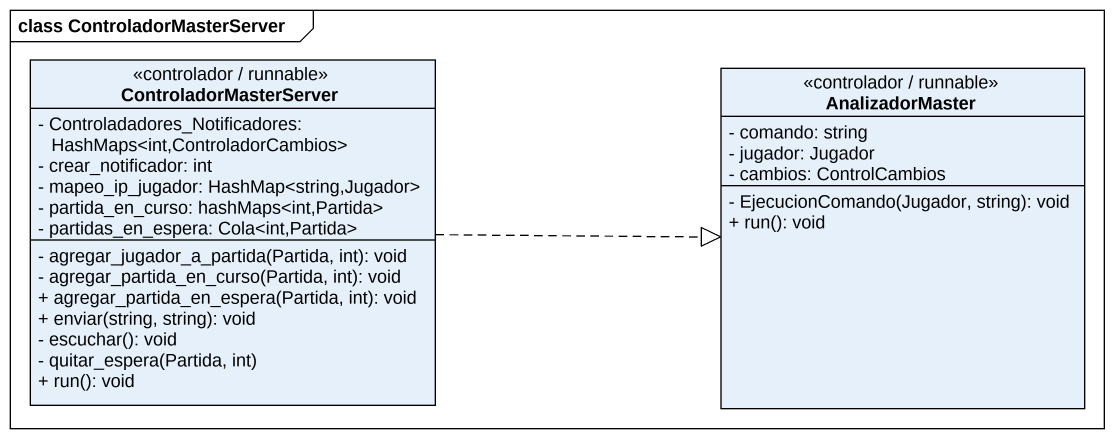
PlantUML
@startuml
mainframe class ControladorMasterServer
hide circle
hide empty members
skinparam classAttributeIconSize 0
class ControladorMasterServer <<controlador / runnable>> {
  - Controladadores_Notificadores: HashMaps<int,ControladorCambios>
  - crear_notificador: int
  - mapeo_ip_jugador: HashMap<string,Jugador>
  - partida_en_curso: hashMaps<int,Partida>
  - partidas_en_espera: Cola<int,Partida>
  - agregar_jugador_a_partida(Partida, int): void
  - agregar_partida_en_curso(Partida, int): void
  + agregar_partida_en_espera(Partida, int): void
  + enviar(string, string): void
  - escuchar(): void
  - quitar_espera(Partida, int)
  + run(): void
}
class AnalizadorMaster <<controlador / runnable>> {
  - comando: string
  - jugador: Jugador
  - cambios: ControlCambios
  - EjecucionComando(Jugador, string): void
  + run(): void
}
ControladorMasterServer .right.|> AnalizadorMaster
@enduml
